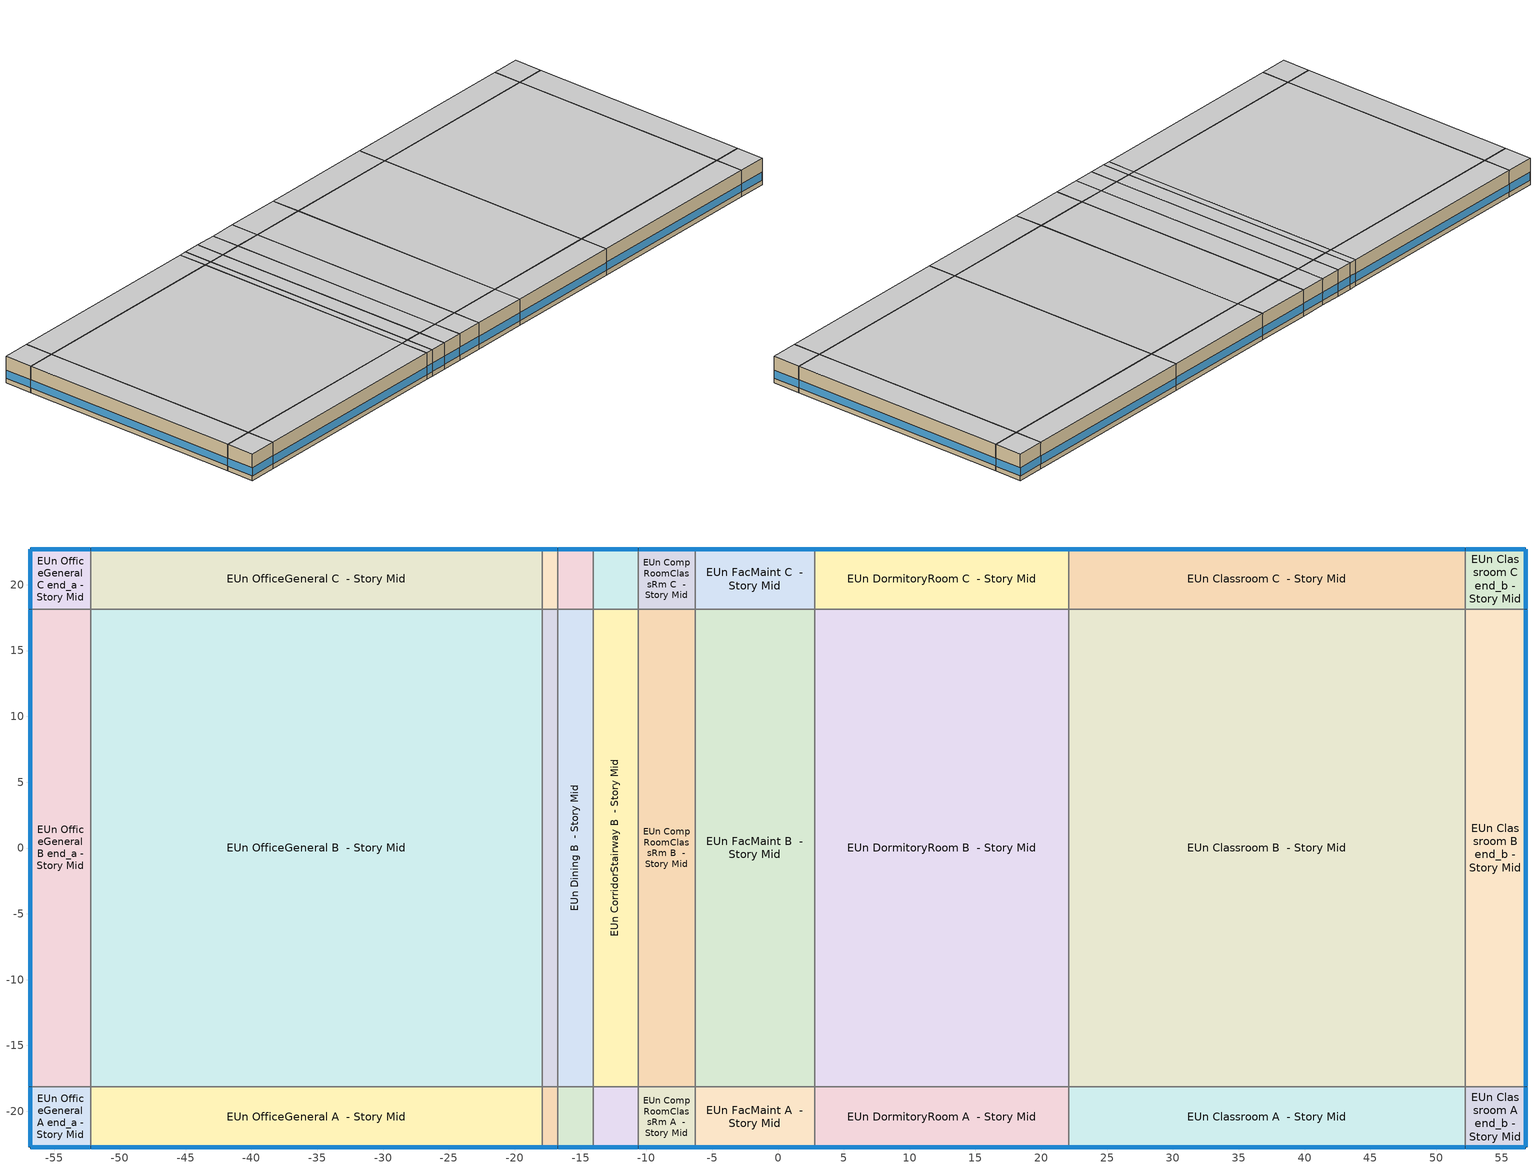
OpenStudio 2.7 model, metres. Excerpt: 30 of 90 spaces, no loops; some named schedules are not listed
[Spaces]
EUn OfficeGeneral A end_a - Story Mid
 floor adiabatic (DEER Carpeted 6in Slab Floor): -56.79,-22.72 -56.79,-18.14 -52.22,-18.14 -52.22,-22.72 z17.07
 wall outside: -56.79,-18.14 -56.79,-22.72 -52.22,-22.72 z17.07:21.34
 wall to EUn OfficeGeneral B end_a - Story Mid: -52.22,-18.14 -56.79,-18.14 z17.07:21.34
 wall to EUn OfficeGeneral A  - Story Mid: -52.22,-22.72 -52.22,-18.14 z17.07:21.34
 window: -56.79,-18.17 -56.79,-22.69 / -56.76,-22.72 -52.24,-22.72 z17.83:19.13
 ceiling adiabatic (DEER Carpeted 6in Slab Floor): -52.22,-22.72 -52.22,-18.14 -56.79,-18.14 -56.79,-22.72 z21.34
EUn OfficeGeneral B end_a - Story Mid
 floor adiabatic (DEER Carpeted 6in Slab Floor): -56.79,-18.14 -56.79,18.14 -52.22,18.14 -52.22,-18.14 z17.07
 wall outside: -56.79,18.14 -56.79,-18.14 z17.07:21.34
 wall to EUn OfficeGeneral C end_a - Story Mid: -52.22,18.14 -56.79,18.14 z17.07:21.34
 wall to EUn OfficeGeneral B  - Story Mid: -52.22,-18.14 -52.22,18.14 z17.07:21.34
 window: -56.79,18.12 -56.79,-18.12 z17.83:19.11
 ceiling adiabatic (DEER Carpeted 6in Slab Floor): -52.22,-18.14 -52.22,18.14 -56.79,18.14 -56.79,-18.14 z21.34
EUn OfficeGeneral C end_a - Story Mid
 floor adiabatic (DEER Carpeted 6in Slab Floor): -56.79,18.14 -56.79,22.72 -52.22,22.72 -52.22,18.14 z17.07
 wall outside: -52.22,22.72 -56.79,22.72 -56.79,18.14 z17.07:21.34
 wall to EUn OfficeGeneral C  - Story Mid: -52.22,18.14 -52.22,22.72 z17.07:21.34
 window: -52.24,22.72 -56.76,22.72 / -56.79,22.69 -56.79,18.17 z17.83:19.13
 ceiling adiabatic (DEER Carpeted 6in Slab Floor): -52.22,18.14 -52.22,22.72 -56.79,22.72 -56.79,18.14 z21.34
EUn OfficeGeneral A  - Story Mid
 floor adiabatic (DEER Carpeted 6in Slab Floor): -52.22,-22.72 -52.22,-18.14 -17.92,-18.14 -17.92,-22.72 z17.07
 wall outside: -52.22,-22.72 -17.92,-22.72 z17.07:21.34
 wall to EUn OfficeGeneral B  - Story Mid: -17.92,-18.14 -52.22,-18.14 z17.07:21.34
 wall to EUn Kitchen A  - Story Mid: -17.92,-22.72 -17.92,-18.14 z17.07:21.34
 window: -52.19,-22.72 -17.95,-22.72 z17.83:19.11
 ceiling adiabatic (DEER Carpeted 6in Slab Floor): -17.92,-22.72 -17.92,-18.14 -52.22,-18.14 -52.22,-22.72 z21.34
EUn OfficeGeneral B  - Story Mid
 floor adiabatic (DEER Carpeted 6in Slab Floor): -52.22,-18.14 -52.22,18.14 -17.92,18.14 -17.92,-18.14 z17.07
 wall to EUn OfficeGeneral C  - Story Mid: -17.92,18.14 -52.22,18.14 z17.07:21.34
 wall to EUn Kitchen B  - Story Mid: -17.92,-18.14 -17.92,18.14 z17.07:21.34
 ceiling adiabatic (DEER Carpeted 6in Slab Floor): -17.92,-18.14 -17.92,18.14 -52.22,18.14 -52.22,-18.14 z21.34
EUn OfficeGeneral C  - Story Mid
 floor adiabatic (DEER Carpeted 6in Slab Floor): -52.22,18.14 -52.22,22.72 -17.92,22.72 -17.92,18.14 z17.07
 wall outside: -17.92,22.72 -52.22,22.72 z17.07:21.34
 wall to EUn Kitchen C  - Story Mid: -17.92,18.14 -17.92,22.72 z17.07:21.34
 window: -17.95,22.72 -52.19,22.72 z17.83:19.11
 ceiling adiabatic (DEER Carpeted 6in Slab Floor): -17.92,18.14 -17.92,22.72 -52.22,22.72 -52.22,18.14 z21.34
EUn Kitchen A  - Story Mid
 floor adiabatic (DEER Carpeted 6in Slab Floor): -17.92,-22.72 -17.92,-18.14 -16.73,-18.14 -16.73,-22.72 z17.07
 wall outside: -17.92,-22.72 -16.73,-22.72 z17.07:21.34
 wall to EUn Kitchen B  - Story Mid: -16.73,-18.14 -17.92,-18.14 z17.07:21.34
 wall to EUn Dining A  - Story Mid: -16.73,-22.72 -16.73,-18.14 z17.07:21.34
 window: -17.9,-22.72 -16.76,-22.72 z17.83:19.17
 ceiling adiabatic (DEER Carpeted 6in Slab Floor): -16.73,-22.72 -16.73,-18.14 -17.92,-18.14 -17.92,-22.72 z21.34
EUn Kitchen B  - Story Mid
 floor adiabatic (DEER Carpeted 6in Slab Floor): -17.92,-18.14 -17.92,18.14 -16.73,18.14 -16.73,-18.14 z17.07
 wall to EUn Kitchen C  - Story Mid: -16.73,18.14 -17.92,18.14 z17.07:21.34
 wall to EUn Dining B  - Story Mid: -16.73,-18.14 -16.73,18.14 z17.07:21.34
 ceiling adiabatic (DEER Carpeted 6in Slab Floor): -16.73,-18.14 -16.73,18.14 -17.92,18.14 -17.92,-18.14 z21.34
EUn Kitchen C  - Story Mid
 floor adiabatic (DEER Carpeted 6in Slab Floor): -17.92,18.14 -17.92,22.72 -16.73,22.72 -16.73,18.14 z17.07
 wall outside: -16.73,22.72 -17.92,22.72 z17.07:21.34
 wall to EUn Dining C  - Story Mid: -16.73,18.14 -16.73,22.72 z17.07:21.34
 window: -16.76,22.72 -17.9,22.72 z17.83:19.17
 ceiling adiabatic (DEER Carpeted 6in Slab Floor): -16.73,18.14 -16.73,22.72 -17.92,22.72 -17.92,18.14 z21.34
EUn Dining A  - Story Mid
 floor adiabatic (DEER Carpeted 6in Slab Floor): -16.73,-22.72 -16.73,-18.14 -14.03,-18.14 -14.03,-22.72 z17.07
 wall outside: -16.73,-22.72 -14.03,-22.72 z17.07:21.34
 wall to EUn Dining B  - Story Mid: -14.03,-18.14 -16.73,-18.14 z17.07:21.34
 wall to EUn CorridorStairway A  - Story Mid: -14.03,-22.72 -14.03,-18.14 z17.07:21.34
 window: -16.7,-22.72 -14.05,-22.72 z17.83:19.14
 ceiling adiabatic (DEER Carpeted 6in Slab Floor): -14.03,-22.72 -14.03,-18.14 -16.73,-18.14 -16.73,-22.72 z21.34
EUn Dining B  - Story Mid
 floor adiabatic (DEER Carpeted 6in Slab Floor): -16.73,-18.14 -16.73,18.14 -14.03,18.14 -14.03,-18.14 z17.07
 wall to EUn Dining C  - Story Mid: -14.03,18.14 -16.73,18.14 z17.07:21.34
 wall to EUn CorridorStairway B  - Story Mid: -14.03,-18.14 -14.03,18.14 z17.07:21.34
 ceiling adiabatic (DEER Carpeted 6in Slab Floor): -14.03,-18.14 -14.03,18.14 -16.73,18.14 -16.73,-18.14 z21.34
EUn Dining C  - Story Mid
 floor adiabatic (DEER Carpeted 6in Slab Floor): -16.73,18.14 -16.73,22.72 -14.03,22.72 -14.03,18.14 z17.07
 wall outside: -14.03,22.72 -16.73,22.72 z17.07:21.34
 wall to EUn CorridorStairway C  - Story Mid: -14.03,18.14 -14.03,22.72 z17.07:21.34
 window: -14.05,22.72 -16.7,22.72 z17.83:19.14
 ceiling adiabatic (DEER Carpeted 6in Slab Floor): -14.03,18.14 -14.03,22.72 -16.73,22.72 -16.73,18.14 z21.34
EUn CorridorStairway A  - Story Mid
 floor adiabatic (DEER Carpeted 6in Slab Floor): -14.03,-22.72 -14.03,-18.14 -10.62,-18.14 -10.62,-22.72 z17.07
 wall outside: -14.03,-22.72 -10.62,-22.72 z17.07:21.34
 wall to EUn CorridorStairway B  - Story Mid: -10.62,-18.14 -14.03,-18.14 z17.07:21.34
 wall to EUn CompRoomClassRm A  - Story Mid: -10.62,-22.72 -10.62,-18.14 z17.07:21.34
 window: -14,-22.72 -10.64,-22.72 z17.83:19.13
 ceiling adiabatic (DEER Carpeted 6in Slab Floor): -10.62,-22.72 -10.62,-18.14 -14.03,-18.14 -14.03,-22.72 z21.34
EUn CorridorStairway B  - Story Mid
 floor adiabatic (DEER Carpeted 6in Slab Floor): -14.03,-18.14 -14.03,18.14 -10.62,18.14 -10.62,-18.14 z17.07
 wall to EUn CorridorStairway C  - Story Mid: -10.62,18.14 -14.03,18.14 z17.07:21.34
 wall to EUn CompRoomClassRm B  - Story Mid: -10.62,-18.14 -10.62,18.14 z17.07:21.34
 ceiling adiabatic (DEER Carpeted 6in Slab Floor): -10.62,-18.14 -10.62,18.14 -14.03,18.14 -14.03,-18.14 z21.34
EUn CorridorStairway C  - Story Mid
 floor adiabatic (DEER Carpeted 6in Slab Floor): -14.03,18.14 -14.03,22.72 -10.62,22.72 -10.62,18.14 z17.07
 wall outside: -10.62,22.72 -14.03,22.72 z17.07:21.34
 wall to EUn CompRoomClassRm C  - Story Mid: -10.62,18.14 -10.62,22.72 z17.07:21.34
 window: -10.64,22.72 -14,22.72 z17.83:19.13
 ceiling adiabatic (DEER Carpeted 6in Slab Floor): -10.62,18.14 -10.62,22.72 -14.03,22.72 -14.03,18.14 z21.34
EUn CompRoomClassRm A  - Story Mid
 floor adiabatic (DEER Carpeted 6in Slab Floor): -10.62,-22.72 -10.62,-18.14 -6.3,-18.14 -6.3,-22.72 z17.07
 wall outside: -10.62,-22.72 -6.3,-22.72 z17.07:21.34
 wall to EUn CompRoomClassRm B  - Story Mid: -6.3,-18.14 -10.62,-18.14 z17.07:21.34
 wall to EUn FacMaint A  - Story Mid: -6.3,-22.72 -6.3,-18.14 z17.07:21.34
 window: -10.59,-22.72 -6.33,-22.72 z17.83:19.13
 ceiling adiabatic (DEER Carpeted 6in Slab Floor): -6.3,-22.72 -6.3,-18.14 -10.62,-18.14 -10.62,-22.72 z21.34
EUn CompRoomClassRm B  - Story Mid
 floor adiabatic (DEER Carpeted 6in Slab Floor): -10.62,-18.14 -10.62,18.14 -6.3,18.14 -6.3,-18.14 z17.07
 wall to EUn CompRoomClassRm C  - Story Mid: -6.3,18.14 -10.62,18.14 z17.07:21.34
 wall to EUn FacMaint B  - Story Mid: -6.3,-18.14 -6.3,18.14 z17.07:21.34
 ceiling adiabatic (DEER Carpeted 6in Slab Floor): -6.3,-18.14 -6.3,18.14 -10.62,18.14 -10.62,-18.14 z21.34
EUn CompRoomClassRm C  - Story Mid
 floor adiabatic (DEER Carpeted 6in Slab Floor): -10.62,18.14 -10.62,22.72 -6.3,22.72 -6.3,18.14 z17.07
 wall outside: -6.3,22.72 -10.62,22.72 z17.07:21.34
 wall to EUn FacMaint C  - Story Mid: -6.3,18.14 -6.3,22.72 z17.07:21.34
 window: -6.33,22.72 -10.59,22.72 z17.83:19.13
 ceiling adiabatic (DEER Carpeted 6in Slab Floor): -6.3,18.14 -6.3,22.72 -10.62,22.72 -10.62,18.14 z21.34
EUn FacMaint A  - Story Mid
 floor adiabatic (DEER Carpeted 6in Slab Floor): -6.3,-22.72 -6.3,-18.14 2.78,-18.14 2.78,-22.72 z17.07
 wall outside: -6.3,-22.72 2.78,-22.72 z17.07:21.34
 wall to EUn FacMaint B  - Story Mid: 2.78,-18.14 -6.3,-18.14 z17.07:21.34
 wall to EUn DormitoryRoom A  - Story Mid: 2.78,-22.72 2.78,-18.14 z17.07:21.34
 window: -6.28,-22.72 2.76,-22.72 z17.83:19.12
 ceiling adiabatic (DEER Carpeted 6in Slab Floor): 2.78,-22.72 2.78,-18.14 -6.3,-18.14 -6.3,-22.72 z21.34
EUn FacMaint B  - Story Mid
 floor adiabatic (DEER Carpeted 6in Slab Floor): -6.3,-18.14 -6.3,18.14 2.78,18.14 2.78,-18.14 z17.07
 wall to EUn FacMaint C  - Story Mid: 2.78,18.14 -6.3,18.14 z17.07:21.34
 wall to EUn DormitoryRoom B  - Story Mid: 2.78,-18.14 2.78,18.14 z17.07:21.34
 ceiling adiabatic (DEER Carpeted 6in Slab Floor): 2.78,-18.14 2.78,18.14 -6.3,18.14 -6.3,-18.14 z21.34
EUn FacMaint C  - Story Mid
 floor adiabatic (DEER Carpeted 6in Slab Floor): -6.3,18.14 -6.3,22.72 2.78,22.72 2.78,18.14 z17.07
 wall outside: 2.78,22.72 -6.3,22.72 z17.07:21.34
 wall to EUn DormitoryRoom C  - Story Mid: 2.78,18.14 2.78,22.72 z17.07:21.34
 window: 2.76,22.72 -6.28,22.72 z17.83:19.12
 ceiling adiabatic (DEER Carpeted 6in Slab Floor): 2.78,18.14 2.78,22.72 -6.3,22.72 -6.3,18.14 z21.34
EUn DormitoryRoom A  - Story Mid
 floor adiabatic (DEER Carpeted 6in Slab Floor): 2.78,-22.72 2.78,-18.14 22.08,-18.14 22.08,-22.72 z17.07
 wall outside: 2.78,-22.72 22.08,-22.72 z17.07:21.34
 wall to EUn DormitoryRoom B  - Story Mid: 22.08,-18.14 2.78,-18.14 z17.07:21.34
 wall to EUn Classroom A  - Story Mid: 22.08,-22.72 22.08,-18.14 z17.07:21.34
 window: 2.81,-22.72 22.05,-22.72 z17.83:19.11
 ceiling adiabatic (DEER Carpeted 6in Slab Floor): 22.08,-22.72 22.08,-18.14 2.78,-18.14 2.78,-22.72 z21.34
EUn DormitoryRoom B  - Story Mid
 floor adiabatic (DEER Carpeted 6in Slab Floor): 2.78,-18.14 2.78,18.14 22.08,18.14 22.08,-18.14 z17.07
 wall to EUn DormitoryRoom C  - Story Mid: 22.08,18.14 2.78,18.14 z17.07:21.34
 wall to EUn Classroom B  - Story Mid: 22.08,-18.14 22.08,18.14 z17.07:21.34
 ceiling adiabatic (DEER Carpeted 6in Slab Floor): 22.08,-18.14 22.08,18.14 2.78,18.14 2.78,-18.14 z21.34
EUn DormitoryRoom C  - Story Mid
 floor adiabatic (DEER Carpeted 6in Slab Floor): 2.78,18.14 2.78,22.72 22.08,22.72 22.08,18.14 z17.07
 wall outside: 22.08,22.72 2.78,22.72 z17.07:21.34
 wall to EUn Classroom C  - Story Mid: 22.08,18.14 22.08,22.72 z17.07:21.34
 window: 22.05,22.72 2.81,22.72 z17.83:19.11
 ceiling adiabatic (DEER Carpeted 6in Slab Floor): 22.08,18.14 22.08,22.72 2.78,22.72 2.78,18.14 z21.34
EUn Classroom A  - Story Mid
 floor adiabatic (DEER Carpeted 6in Slab Floor): 22.08,-22.72 22.08,-18.14 52.22,-18.14 52.22,-22.72 z17.07
 wall outside: 22.08,-22.72 52.22,-22.72 z17.07:21.34
 wall to EUn Classroom B  - Story Mid: 52.22,-18.14 22.08,-18.14 z17.07:21.34
 wall to EUn Classroom A end_b - Story Mid: 52.22,-22.72 52.22,-18.14 z17.07:21.34
 window: 22.1,-22.72 52.19,-22.72 z17.83:19.11
 ceiling adiabatic (DEER Carpeted 6in Slab Floor): 52.22,-22.72 52.22,-18.14 22.08,-18.14 22.08,-22.72 z21.34
EUn Classroom B  - Story Mid
 floor adiabatic (DEER Carpeted 6in Slab Floor): 22.08,-18.14 22.08,18.14 52.22,18.14 52.22,-18.14 z17.07
 wall to EUn Classroom C  - Story Mid: 52.22,18.14 22.08,18.14 z17.07:21.34
 wall to EUn Classroom B end_b - Story Mid: 52.22,-18.14 52.22,18.14 z17.07:21.34
 ceiling adiabatic (DEER Carpeted 6in Slab Floor): 52.22,-18.14 52.22,18.14 22.08,18.14 22.08,-18.14 z21.34
EUn Classroom C  - Story Mid
 floor adiabatic (DEER Carpeted 6in Slab Floor): 22.08,18.14 22.08,22.72 52.22,22.72 52.22,18.14 z17.07
 wall outside: 52.22,22.72 22.08,22.72 z17.07:21.34
 wall to EUn Classroom C end_b - Story Mid: 52.22,18.14 52.22,22.72 z17.07:21.34
 window: 52.19,22.72 22.1,22.72 z17.83:19.11
 ceiling adiabatic (DEER Carpeted 6in Slab Floor): 52.22,18.14 52.22,22.72 22.08,22.72 22.08,18.14 z21.34
EUn Classroom A end_b - Story Mid
 floor adiabatic (DEER Carpeted 6in Slab Floor): 52.22,-22.72 52.22,-18.14 56.79,-18.14 56.79,-22.72 z17.07
 wall outside: 52.22,-22.72 56.79,-22.72 56.79,-18.14 z17.07:21.34
 wall to EUn Classroom B end_b - Story Mid: 56.79,-18.14 52.22,-18.14 z17.07:21.34
 window: 52.24,-22.72 56.76,-22.72 / 56.79,-22.69 56.79,-18.17 z17.83:19.13
 ceiling adiabatic (DEER Carpeted 6in Slab Floor): 56.79,-22.72 56.79,-18.14 52.22,-18.14 52.22,-22.72 z21.34
EUn Classroom B end_b - Story Mid
 floor adiabatic (DEER Carpeted 6in Slab Floor): 52.22,-18.14 52.22,18.14 56.79,18.14 56.79,-18.14 z17.07
 wall outside: 56.79,-18.14 56.79,18.14 z17.07:21.34
 wall to EUn Classroom C end_b - Story Mid: 56.79,18.14 52.22,18.14 z17.07:21.34
 window: 56.79,-18.12 56.79,18.12 z17.83:19.11
 ceiling adiabatic (DEER Carpeted 6in Slab Floor): 56.79,-18.14 56.79,18.14 52.22,18.14 52.22,-18.14 z21.34
EUn Classroom C end_b - Story Mid
 floor adiabatic (DEER Carpeted 6in Slab Floor): 52.22,18.14 52.22,22.72 56.79,22.72 56.79,18.14 z17.07
 wall outside: 56.79,18.14 56.79,22.72 52.22,22.72 z17.07:21.34
 window: 56.76,22.72 52.24,22.72 / 56.79,18.17 56.79,22.69 z17.83:19.13
 ceiling adiabatic (DEER Carpeted 6in Slab Floor): 56.79,18.14 56.79,22.72 52.22,22.72 52.22,18.14 z21.34
[Building]
DEER Pre-1975|EUn: Default Construction Set=Res DEER Pre-1975 - EUn - CEC T24-CEC6; Standards Building Type=EUn
[Site]
Site 1: Terrain=City
[ClimateZones]
Climate Zone Institution Name 1=CEC; Climate Zone Document Name 1=California Climate Zone Descriptions; Climate Zone Document Year 1=1995; Climate Zone Value 1=6; Climate Zone Institution Name 2=ASHRAE; Climate Zone Document Name 2=ANSI/ASHRAE Standard 169; Climate Zone Document Year 2=2006
[SizingPeriod:DesignDay] Barometric Pressure {Pa}=100977; Sky Clearness=0; Rain Indicator=0; Snow Indicator=0; Day of Month=21; Daylight Saving Time Indicator=0; Humidity Indicating Type=Wetbulb; Dry-Bulb Temperature Range Modifier Type=DefaultMultipliers
Name | Maximum Dry-Bulb Temperature {C} | Daily Dry-Bulb Temperature Range {deltaC} | Humidity Indicating Conditions at Maximum Dry-Bulb | Wind Speed {m/s} | Wind Direction {deg} | Month | Day Type | Solar Model Indicator | ASHRAE Taub | ASHRAE Taud
Houston Bush Intercontinental Ann Htg 99.6% Condns DB | -1.6 | 0 | -1.6 | 2.8 | 0 | 1 | WinterDesignDay | ASHRAEClearSky
Houston Bush Intercontinental Ann Clg .4% Condns DB=>MWB | 36 | 10.1 | 24.8 | 3.5 | 170 | 7 | SummerDesignDay | ASHRAETau | 0.499 | 1.97
[Site:GroundTemperature:BuildingSurface]
19.527, 19.502, 19.536, 19.598, 20.002, 21.64, 22.225, 22.375, 21.449, 20.121, 19.802, 19.633
[DefaultConstructionSet]
Res DEER Pre-1975 - EUn - CEC T24-CEC6: Default Exterior Surface Constructions=Default Surface Constructions 1; Default Interior Surface Constructions=Default Surface Constructions 2; Default Ground Contact Surface Constructions=Default Surface Constructions 3; Default Exterior SubSurface Constructions=Default Sub Surface Constructions 1; Default Interior SubSurface Constructions=Default Sub Surface Constructions 2; Interior Partition Construction=Typical Interior Partition
[DefaultSurfaceConstructions]
Name | Floor Construction | Wall Construction | Roof Ceiling Construction
Default Surface Constructions 1 | DEER Uncarpeted 6in Slab Floor | DEER Insulated Exterior Mass Wall R-3.51 | DEER Metal Framed Roof R-15.77
Default Surface Constructions 2 | DEER Carpeted 6in Slab Floor | Typical Interior Wall | DEER Carpeted 6in Slab Floor
Default Surface Constructions 3 | DEER Carpeted 6in Slab Floor | Typical Uninsulated Basement Mass Wall
[Construction]
DEER Uncarpeted 6in Slab Floor: Typical Insulation R-1.73, 6 in. Normalweight Concrete Floor
DEER Insulated Exterior Mass Wall R-3.51: 8 in. Concrete Block Wall, Typical Insulation R-1.73
DEER Metal Framed Roof R-15.77: Roof Membrane, Typical Insulation R-15.27, Metal Roof Surface
DEER Carpeted 6in Slab Floor: Typical Insulation, 6 in. Normalweight Concrete Floor, Typical Carpet Pad
Typical Interior Wall: G01 13mm gypsum board, G01 13mm gypsum board
Typical Uninsulated Basement Mass Wall: 8 in. Concrete Block Basement Wall
DEER Metal Framed Window U-1.23 SHGC 0.82: Simple Glazing U-1.23 SHGC 0.82
DEER Metal Framed Window U-1.23 SHGC 0.82 1: Simple Glazing U-1.23 SHGC 0.82 1
Typical Uninsulated Swinging Door: Typical Insulation
U 0.98 SHGC 0.68 Sgl Ref-B-H Clr 6mm: REF B CLEAR HI 6MM
Typical Insulated Metal Door: F08 Metal surface, Typical Insulation
DEER Skylight U-1.31 SHGC 0.61: Simple Glazing U-1.23 SHGC 0.61
Typical Interior Window: Clear 3mm
Typical Interior Door; Typical Interior Partition: G05 25mm wood
[Material:NoMass] Roughness=Smooth; Thermal Absorptance=0.9; Solar Absorptance=0.7
Name | Thermal Resistance {m2-K/W} | Visible Absorptance
Typical Insulation R-1.73 | 0.305336 | 0.7
Typical Insulation R-15.27 | 2.68843 | 0.7
Typical Insulation | 0.0282222 | 0.7
Typical Carpet Pad | 0.21648 | 0.8
[Material] Thermal Absorptance=0.9
Name | Roughness | Thickness {m} | Conductivity {W/m-K} | Density {kg/m3} | Specific Heat {J/kg-K} | Solar Absorptance | Visible Absorptance
6 in. Normalweight Concrete Floor | MediumRough | 0.1524 | 2.31 | 2322 | 832 | 0.7 | 0.7
8 in. Concrete Block Wall | MediumRough | 0.2032 | 0.72 | 800 | 832 | 0.7 | 0.7
Roof Membrane | VeryRough | 0.0095 | 0.16 | 1121.29 | 1460 | 0.7 | 0.7
Metal Roof Surface; F08 Metal surface | Smooth | 0.0008 | 45.28 | 7824 | 500 | 0.7 | 0.7
G01 13mm gypsum board | Smooth | 0.0127 | 0.160031 | 800.001 | 1090.73 | 0.7 | 0.5
8 in. Concrete Block Basement Wall | MediumRough | 0.2032 | 1.326 | 1842 | 912 | 0.7 | 0.7
G05 25mm wood | MediumSmooth | 0.0254 | 0.15 | 608 | 1630 | 0.5 | 0.5
[DefaultSubSurfaceConstructions]
Name | Fixed Window Construction | Operable Window Construction | Door Construction | Glass Door Construction | Overhead Door Construction | Skylight Construction | Tubular Daylight Dome Construction | Tubular Daylight Diffuser Construction
Default Sub Surface Constructions 1 | DEER Metal Framed Window U-1.23 SHGC 0.82 | DEER Metal Framed Window U-1.23 SHGC 0.82 1 | Typical Uninsulated Swinging Door | U 0.98 SHGC 0.68 Sgl Ref-B-H Clr 6mm | Typical Insulated Metal Door | DEER Skylight U-1.31 SHGC 0.61 | Typical Interior Window | Typical Interior Window
Default Sub Surface Constructions 2 | Typical Interior Window | Typical Interior Window | Typical Interior Door
[WindowMaterial:SimpleGlazingSystem] Visible Transmittance=0.25
Name | U-Factor {W/m2-K} | Solar Heat Gain Coefficient
Simple Glazing U-1.23 SHGC 0.82; Simple Glazing U-1.23 SHGC 0.82 1 | 6.98426 | 0.82
Simple Glazing U-1.23 SHGC 0.61 | 7 | 0.61
[WindowMaterial:Glazing] Optical Data Type=SpectralAverage; Infrared Transmittance at Normal Incidence=0; Front Side Infrared Hemispherical Emissivity=0.84; Conductivity {W/m-K}=0.9; Dirt Correction Factor for Solar and Visible Transmittance=1; Solar Diffusing=No
Name | Thickness {m} | Solar Transmittance at Normal Incidence | Front Side Solar Reflectance at Normal Incidence | Back Side Solar Reflectance at Normal Incidence | Visible Transmittance at Normal Incidence | Front Side Visible Reflectance at Normal Incidence | Back Side Visible Reflectance at Normal Incidence | Back Side Infrared Hemispherical Emissivity
REF B CLEAR HI 6MM | 0.006 | 0.24 | 0.16 | 0.32 | 0.3 | 0.16 | 0.29 | 0.6
Clear 3mm | 0.003 | 0.837 | 0.075 | 0.075 | 0.898 | 0.081 | 0.081 | 0.84
[SpaceType] Standards Building Type=EUn
Name | Default Schedule Set | Design Specification Outdoor Air Object | Standards Space Type
EUn Dining - DEER Pre-1975 | EUn Dining Schedule Set | EUn Dining Ventilation | Dining
EUn Classroom - DEER Pre-1975 | EUn Classroom Schedule Set | EUn Classroom Ventilation | Classroom
EUn OfficeGeneral - DEER Pre-1975 | EUn OfficeGeneral Schedule Set | EUn OfficeGeneral Ventilation | OfficeGeneral
EUn CompRoomClassRm - DEER Pre-1975 | EUn CompRoomClassRm Schedule Set | EUn CompRoomClassRm Ventilation | CompRoomClassRm
EUn Kitchen - DEER Pre-1975 | EUn Kitchen Schedule Set | EUn Kitchen Ventilation | Kitchen
EUn CorridorStairway - DEER Pre-1975 | EUn CorridorStairway Schedule Set | EUn CorridorStairway Ventilation | CorridorStairway
EUn FacMaint - DEER Pre-1975 | EUn FacMaint Schedule Set | EUn FacMaint Ventilation | FacMaint
EUn DormitoryRoom - DEER Pre-1975 | EUn DormitoryRoom Schedule Set | EUn DormitoryRoom Ventilation | DormitoryRoom
[BuildingStory]
Story Mid: Nominal Z Coordinate {m}=17.0688; Nominal Floor to Floor Height {m}=4.2672
[Space] Building Story=Story Mid
Name | Space Type | Thermal Zone
EUn OfficeGeneral A end_a - Story Mid | EUn OfficeGeneral - DEER Pre-1975 | Zone EUn OfficeGeneral A end_a - Story Mid
EUn OfficeGeneral B end_a - Story Mid | EUn OfficeGeneral - DEER Pre-1975 | Zone EUn OfficeGeneral B end_a - Story Mid
EUn OfficeGeneral C end_a - Story Mid | EUn OfficeGeneral - DEER Pre-1975 | Zone EUn OfficeGeneral C end_a - Story Mid
EUn OfficeGeneral A  - Story Mid | EUn OfficeGeneral - DEER Pre-1975 | Zone EUn OfficeGeneral A  - Story Mid
EUn OfficeGeneral B  - Story Mid | EUn OfficeGeneral - DEER Pre-1975 | Zone EUn OfficeGeneral B  - Story Mid
EUn OfficeGeneral C  - Story Mid | EUn OfficeGeneral - DEER Pre-1975 | Zone EUn OfficeGeneral C  - Story Mid
EUn Kitchen A  - Story Mid | EUn Kitchen - DEER Pre-1975 | Zone EUn Kitchen A  - Story Mid
EUn Kitchen B  - Story Mid | EUn Kitchen - DEER Pre-1975 | Zone EUn Kitchen B  - Story Mid
EUn Kitchen C  - Story Mid | EUn Kitchen - DEER Pre-1975 | Zone EUn Kitchen C  - Story Mid
EUn Dining A  - Story Mid | EUn Dining - DEER Pre-1975 | Zone EUn Dining A  - Story Mid
EUn Dining B  - Story Mid | EUn Dining - DEER Pre-1975 | Zone EUn Dining B  - Story Mid
EUn Dining C  - Story Mid | EUn Dining - DEER Pre-1975 | Zone EUn Dining C  - Story Mid
EUn CorridorStairway A  - Story Mid | EUn CorridorStairway - DEER Pre-1975 | Zone EUn CorridorStairway A  - Story Mid
EUn CorridorStairway B  - Story Mid | EUn CorridorStairway - DEER Pre-1975 | Zone EUn CorridorStairway B  - Story Mid
EUn CorridorStairway C  - Story Mid | EUn CorridorStairway - DEER Pre-1975 | Zone EUn CorridorStairway C  - Story Mid
EUn CompRoomClassRm A  - Story Mid | EUn CompRoomClassRm - DEER Pre-1975 | Zone EUn CompRoomClassRm A  - Story Mid
EUn CompRoomClassRm B  - Story Mid | EUn CompRoomClassRm - DEER Pre-1975 | Zone EUn CompRoomClassRm B  - Story Mid
EUn CompRoomClassRm C  - Story Mid | EUn CompRoomClassRm - DEER Pre-1975 | Zone EUn CompRoomClassRm C  - Story Mid
EUn FacMaint A  - Story Mid | EUn FacMaint - DEER Pre-1975 | Zone EUn FacMaint A  - Story Mid
EUn FacMaint B  - Story Mid | EUn FacMaint - DEER Pre-1975 | Zone EUn FacMaint B  - Story Mid
EUn FacMaint C  - Story Mid | EUn FacMaint - DEER Pre-1975 | Zone EUn FacMaint C  - Story Mid
EUn DormitoryRoom A  - Story Mid | EUn DormitoryRoom - DEER Pre-1975 | Zone EUn DormitoryRoom A  - Story Mid
EUn DormitoryRoom B  - Story Mid | EUn DormitoryRoom - DEER Pre-1975 | Zone EUn DormitoryRoom B  - Story Mid
EUn DormitoryRoom C  - Story Mid | EUn DormitoryRoom - DEER Pre-1975 | Zone EUn DormitoryRoom C  - Story Mid
EUn Classroom A  - Story Mid | EUn Classroom - DEER Pre-1975 | Zone EUn Classroom A  - Story Mid
EUn Classroom B  - Story Mid | EUn Classroom - DEER Pre-1975 | Zone EUn Classroom B  - Story Mid
EUn Classroom C  - Story Mid | EUn Classroom - DEER Pre-1975 | Zone EUn Classroom C  - Story Mid
EUn Classroom A end_b - Story Mid | EUn Classroom - DEER Pre-1975 | Zone EUn Classroom A end_b - Story Mid
EUn Classroom B end_b - Story Mid | EUn Classroom - DEER Pre-1975 | Zone EUn Classroom B end_b - Story Mid
EUn Classroom C end_b - Story Mid | EUn Classroom - DEER Pre-1975 | Zone EUn Classroom C end_b - Story Mid
[ThermalZone] Multiplier=7; Use Ideal Air Loads=No
Name | Thermostat
Zone EUn OfficeGeneral A end_a - Story Mid | EUn OfficeGeneral - DEER Pre-1975 Thermostat 9
Zone EUn OfficeGeneral B end_a - Story Mid | EUn OfficeGeneral - DEER Pre-1975 Thermostat 10
Zone EUn OfficeGeneral C end_a - Story Mid | EUn OfficeGeneral - DEER Pre-1975 Thermostat 11
Zone EUn OfficeGeneral A  - Story Mid | EUn OfficeGeneral - DEER Pre-1975 Thermostat 12
Zone EUn OfficeGeneral B  - Story Mid | EUn OfficeGeneral - DEER Pre-1975 Thermostat 13
Zone EUn OfficeGeneral C  - Story Mid | EUn OfficeGeneral - DEER Pre-1975 Thermostat 6
Zone EUn Kitchen A  - Story Mid | EUn Kitchen - DEER Pre-1975 Thermostat 5
Zone EUn Kitchen B  - Story Mid | EUn Kitchen - DEER Pre-1975 Thermostat 3
Zone EUn Kitchen C  - Story Mid | EUn Kitchen - DEER Pre-1975 Thermostat 4
Zone EUn Dining A  - Story Mid | EUn Dining - DEER Pre-1975 Thermostat 4
Zone EUn Dining B  - Story Mid | EUn Dining - DEER Pre-1975 Thermostat 5
Zone EUn Dining C  - Story Mid | EUn Dining - DEER Pre-1975 Thermostat
Zone EUn CorridorStairway A  - Story Mid | EUn CorridorStairway - DEER Pre-1975 Thermostat 5
Zone EUn CorridorStairway B  - Story Mid | EUn CorridorStairway - DEER Pre-1975 Thermostat 4
Zone EUn CorridorStairway C  - Story Mid | EUn CorridorStairway - DEER Pre-1975 Thermostat 3
Zone EUn CompRoomClassRm A  - Story Mid | EUn CompRoomClassRm - DEER Pre-1975 Thermostat
Zone EUn CompRoomClassRm B  - Story Mid | EUn CompRoomClassRm - DEER Pre-1975 Thermostat 4
Zone EUn CompRoomClassRm C  - Story Mid | EUn CompRoomClassRm - DEER Pre-1975 Thermostat 5
Zone EUn FacMaint A  - Story Mid | EUn FacMaint - DEER Pre-1975 Thermostat 2
Zone EUn FacMaint B  - Story Mid | EUn FacMaint - DEER Pre-1975 Thermostat 6
Zone EUn FacMaint C  - Story Mid | EUn FacMaint - DEER Pre-1975 Thermostat
Zone EUn DormitoryRoom A  - Story Mid | EUn DormitoryRoom - DEER Pre-1975 Thermostat 5
Zone EUn DormitoryRoom B  - Story Mid | EUn DormitoryRoom - DEER Pre-1975 Thermostat 4
Zone EUn DormitoryRoom C  - Story Mid | EUn DormitoryRoom - DEER Pre-1975 Thermostat 3
Zone EUn Classroom A  - Story Mid | EUn Classroom - DEER Pre-1975 Thermostat 12
Zone EUn Classroom B  - Story Mid | EUn Classroom - DEER Pre-1975 Thermostat 13
Zone EUn Classroom C  - Story Mid | EUn Classroom - DEER Pre-1975 Thermostat 2
Zone EUn Classroom A end_b - Story Mid | EUn Classroom - DEER Pre-1975 Thermostat 9
Zone EUn Classroom B end_b - Story Mid | EUn Classroom - DEER Pre-1975 Thermostat 11
Zone EUn Classroom C end_b - Story Mid | EUn Classroom - DEER Pre-1975 Thermostat 14
[People:Definition] Number of People Calculation Method=People/Area; Fraction Radiant=0.3
Name | People per Space Floor Area {person/m2}
EUn Dining People Definition | 0.477918
EUn Classroom People Definition | 0.358438
EUn DormitoryRoom People Definition; EUn Kitchen People Definition | 0.0355209
EUn CorridorStairway People Definition | 0.0721182
EUn CompRoomClassRm People Definition | 0.14316
EUn OfficeGeneral People Definition | 0.0473612
EUn FacMaint People Definition | 0.0236806
[People] Work Efficiency Schedule=Work Efficiency Schedule; Clothing Insulation Schedule=Clothing Schedule; Air Velocity Schedule=Air Velocity Schedule; Multiplier=1
Name | People Definition | Space or SpaceType
EUn Dining People | EUn Dining People Definition | EUn Dining - DEER Pre-1975
EUn Classroom People | EUn Classroom People Definition | EUn Classroom - DEER Pre-1975
EUn DormitoryRoom People | EUn DormitoryRoom People Definition | EUn DormitoryRoom - DEER Pre-1975
EUn CorridorStairway People | EUn CorridorStairway People Definition | EUn CorridorStairway - DEER Pre-1975
EUn CompRoomClassRm People | EUn CompRoomClassRm People Definition | EUn CompRoomClassRm - DEER Pre-1975
EUn OfficeGeneral People | EUn OfficeGeneral People Definition | EUn OfficeGeneral - DEER Pre-1975
EUn Kitchen People | EUn Kitchen People Definition | EUn Kitchen - DEER Pre-1975
EUn FacMaint People | EUn FacMaint People Definition | EUn FacMaint - DEER Pre-1975
[Lights:Definition] Design Level Calculation Method=Watts/Area
Name | Watts per Space Floor Area {W/m2}
EUn Dining Lights Definition; EUn FacMaint Lights Definition | 16.1459
EUn Classroom Lights Definition; EUn CompRoomClassRm Lights Definition | 17.2223
EUn DormitoryRoom Lights Definition; EUn CorridorStairway Lights Definition | 8.61113
EUn OfficeGeneral Lights Definition | 13.9931
EUn Kitchen Lights Definition | 18.2986
[Lights] Fraction Replaceable=0
Name | Lights Definition | Space or SpaceType
EUn Dining Lights | EUn Dining Lights Definition | EUn Dining - DEER Pre-1975
EUn Classroom Lights | EUn Classroom Lights Definition | EUn Classroom - DEER Pre-1975
EUn DormitoryRoom Lights | EUn DormitoryRoom Lights Definition | EUn DormitoryRoom - DEER Pre-1975
EUn CorridorStairway Lights | EUn CorridorStairway Lights Definition | EUn CorridorStairway - DEER Pre-1975
EUn CompRoomClassRm Lights | EUn CompRoomClassRm Lights Definition | EUn CompRoomClassRm - DEER Pre-1975
EUn OfficeGeneral Lights | EUn OfficeGeneral Lights Definition | EUn OfficeGeneral - DEER Pre-1975
EUn Kitchen Lights | EUn Kitchen Lights Definition | EUn Kitchen - DEER Pre-1975
EUn FacMaint Lights | EUn FacMaint Lights Definition | EUn FacMaint - DEER Pre-1975
[ElectricEquipment:Definition] Design Level Calculation Method=Watts/Area
Name | Watts per Space Floor Area {W/m2} | Fraction Radiant | Fraction Lost
EUn Dining Elec Equip Definition; EUn DormitoryRoom Elec Equip Definition | 6.18925 | 0.5
EUn Classroom Elec Equip Definition | 12.3785 | 0.5
EUn CorridorStairway Elec Equip Definition; EUn FacMaint Elec Equip Definition | 2.4757 | 0.5
EUn CompRoomClassRm Elec Equip Definition | 61.8925 | 0.5
EUn OfficeGeneral Elec Equip Definition | 18.5677 | 0.5
EUn Kitchen Elec Equip Definition | 43.8091 | 0.53 | 0.47
[ElectricEquipment]
Name | Electric Equipment Definition | Space or SpaceType
EUn Dining Elec Equip | EUn Dining Elec Equip Definition | EUn Dining - DEER Pre-1975
EUn Classroom Elec Equip | EUn Classroom Elec Equip Definition | EUn Classroom - DEER Pre-1975
EUn DormitoryRoom Elec Equip | EUn DormitoryRoom Elec Equip Definition | EUn DormitoryRoom - DEER Pre-1975
EUn CorridorStairway Elec Equip | EUn CorridorStairway Elec Equip Definition | EUn CorridorStairway - DEER Pre-1975
EUn CompRoomClassRm Elec Equip | EUn CompRoomClassRm Elec Equip Definition | EUn CompRoomClassRm - DEER Pre-1975
EUn OfficeGeneral Elec Equip | EUn OfficeGeneral Elec Equip Definition | EUn OfficeGeneral - DEER Pre-1975
EUn Kitchen Elec Equip | EUn Kitchen Elec Equip Definition | EUn Kitchen - DEER Pre-1975
EUn FacMaint Elec Equip | EUn FacMaint Elec Equip Definition | EUn FacMaint - DEER Pre-1975
[DesignSpecification:OutdoorAir] Outdoor Air Method=Sum
Name | Outdoor Air Flow per Floor Area {m3/s-m2}
EUn Dining Ventilation | 0.0045212
EUn Classroom Ventilation | 0.00254
EUn DormitoryRoom Ventilation | 0.000508
EUn CorridorStairway Ventilation; EUn Kitchen Ventilation; EUn FacMaint Ventilation | 0.000254
EUn CompRoomClassRm Ventilation | 0.001016
EUn OfficeGeneral Ventilation | 0.0004572
[DefaultScheduleSet] Infiltration Schedule=D_EUn_All_C_Inf_Yr
Name | Number of People Schedule | People Activity Level Schedule | Lighting Schedule | Electric Equipment Schedule | Gas Equipment Schedule
EUn Dining Schedule Set | D_EUn_Caf_Occup_Yr | DEER Activity 161W/person | D17_EUn_Din_LF_Yr | D_EUn_Caf_Misc_Yr
EUn Classroom Schedule Set | D_EUn_Clrm_Occup_Yr | DEER Activity 117W/person | D17_EUn_Clrm_LF_Yr | D_EUn_Clrm_Misc_Yr
EUn DormitoryRoom Schedule Set | D_EUn_Dorm_Occup_Yr | DEER Activity 117W/person | D17_EUn_Dorm_LF_Yr | D_EUn_Dorm_Misc_Yr
EUn CorridorStairway Schedule Set | D_EUn_Clrm_Occup_Yr | DEER Activity 147W/person | D17_EUn_Cordr_LF_Yr | D_EUn_Clrm_Misc_Yr
EUn CompRoomClassRm Schedule Set | D_EUn_CompCL_Occup_Yr | DEER Activity 117W/person | D17_EUn_CompCL_LF_Yr | D_EUn_CompCL_Misc_Yr
EUn OfficeGeneral Schedule Set | D_EUn_OffGen_Occup_Yr | DEER Activity 132W/person | D17_EUn_OffGen_LF_Yr | D_EUn_OffGen_Misc_Yr
EUn Kitchen Schedule Set | D_EUn_Ktchn_Occup_Yr | DEER Activity 220W/person | D17_EUn_Ktchn_LF_Yr | D_EUn_Ktchn_Misc_Yr | D_EUn_Ktchn_Cook_Yr
EUn FacMaint Schedule Set | D_EUn_OffGen_Occup_Yr | DEER Activity 147W/person | D17_EUn_OffGen_LF_Yr | D_EUn_OffGen_Misc_Yr
[GasEquipment:Definition]
EUn Kitchen Gas Equip Definition: Design Level Calculation Method=Watts/Area; Watts per Space Floor Area {W/m2}=1558.37; Fraction Latent=0.3; Fraction Radiant=0.05; Fraction Lost=0.65
[GasEquipment]
EUn Kitchen Gas Equip: Gas Equipment Definition=EUn Kitchen Gas Equip Definition; Space or SpaceType=EUn Kitchen - DEER Pre-1975
[SpaceInfiltration:DesignFlowRate] Schedule=Always On Discrete; Design Flow Rate Calculation Method=Flow/ExteriorArea; Flow per Exterior Surface Area {m3/s-m2}=0.00019304; Constant Term Coefficient=0; Temperature Term Coefficient=0; Velocity Term Coefficient=0.224; Velocity Squared Term Coefficient=0
Name | Space or SpaceType
EUn Classroom A  - Story Mid Infiltration | EUn Classroom A  - Story Mid
EUn Classroom A end_b - Story Mid Infiltration | EUn Classroom A end_b - Story Mid
EUn Classroom B end_b - Story Mid Infiltration | EUn Classroom B end_b - Story Mid
EUn Classroom C  - Story Mid Infiltration | EUn Classroom C  - Story Mid
EUn Classroom C end_b - Story Mid Infiltration | EUn Classroom C end_b - Story Mid
EUn CompRoomClassRm A  - Story Mid Infiltration | EUn CompRoomClassRm A  - Story Mid
EUn CompRoomClassRm C  - Story Mid Infiltration | EUn CompRoomClassRm C  - Story Mid
EUn CorridorStairway A  - Story Mid Infiltration | EUn CorridorStairway A  - Story Mid
EUn CorridorStairway C  - Story Mid Infiltration | EUn CorridorStairway C  - Story Mid
EUn Dining A  - Story Mid Infiltration | EUn Dining A  - Story Mid
EUn Dining C  - Story Mid Infiltration | EUn Dining C  - Story Mid
EUn DormitoryRoom A  - Story Mid Infiltration | EUn DormitoryRoom A  - Story Mid
EUn DormitoryRoom C  - Story Mid Infiltration | EUn DormitoryRoom C  - Story Mid
EUn FacMaint A  - Story Mid Infiltration | EUn FacMaint A  - Story Mid
EUn FacMaint C  - Story Mid Infiltration | EUn FacMaint C  - Story Mid
EUn Kitchen A  - Story Mid Infiltration | EUn Kitchen A  - Story Mid
EUn Kitchen C  - Story Mid Infiltration | EUn Kitchen C  - Story Mid
EUn OfficeGeneral A  - Story Mid Infiltration | EUn OfficeGeneral A  - Story Mid
EUn OfficeGeneral A end_a - Story Mid Infiltration | EUn OfficeGeneral A end_a - Story Mid
EUn OfficeGeneral B end_a - Story Mid Infiltration | EUn OfficeGeneral B end_a - Story Mid
EUn OfficeGeneral C  - Story Mid Infiltration | EUn OfficeGeneral C  - Story Mid
EUn OfficeGeneral C end_a - Story Mid Infiltration | EUn OfficeGeneral C end_a - Story Mid
[Exterior:Lights:Definition]
Name | Design Level {W}
Parking Areas and Drives Def (W/ft^2) | 0.04
Building Facades Def (W/ft^2) | 0.25
Main Entries Def (W/ft) | 30
Other Doors Def (W/ft) | 25
[Exterior:Lights] Schedule=Always On Discrete; Control Option=AstronomicalClock
Name | Exterior Lights Definition | Multiplier
Parking Areas and Drives | Parking Areas and Drives Def (W/ft^2) | 65240
Building Facades | Building Facades Def (W/ft^2) | 14607.1
Main Entries | Main Entries Def (W/ft) | 112.666
Other Doors | Other Doors Def (W/ft) | 54.4305
[ThermostatSetpoint:DualSetpoint] Heating Setpoint Temperature Schedule=D_EUn_All_HTemp_Yr; Cooling Setpoint Temperature Schedule=D_EUn_All_CTemp_Yr
EUn Dining - DEER Pre-1975 Thermostat; EUn Dining - DEER Pre-1975 Thermostat 4; EUn Dining - DEER Pre-1975 Thermostat 5; EUn Classroom - DEER Pre-1975 Thermostat 2; EUn Classroom - DEER Pre-1975 Thermostat 9; EUn Classroom - DEER Pre-1975 Thermostat 11; EUn Classroom - DEER Pre-1975 Thermostat 12; EUn Classroom - DEER Pre-1975 Thermostat 13; EUn Classroom - DEER Pre-1975 Thermostat 14; EUn DormitoryRoom - DEER Pre-1975 Thermostat 3; EUn DormitoryRoom - DEER Pre-1975 Thermostat 4; EUn DormitoryRoom - DEER Pre-1975 Thermostat 5; EUn CorridorStairway - DEER Pre-1975 Thermostat 3; EUn CorridorStairway - DEER Pre-1975 Thermostat 4; EUn CorridorStairway - DEER Pre-1975 Thermostat 5; EUn CompRoomClassRm - DEER Pre-1975 Thermostat; EUn CompRoomClassRm - DEER Pre-1975 Thermostat 4; EUn CompRoomClassRm - DEER Pre-1975 Thermostat 5; EUn OfficeGeneral - DEER Pre-1975 Thermostat 6; EUn OfficeGeneral - DEER Pre-1975 Thermostat 9; EUn OfficeGeneral - DEER Pre-1975 Thermostat 10; EUn OfficeGeneral - DEER Pre-1975 Thermostat 11; EUn OfficeGeneral - DEER Pre-1975 Thermostat 12; EUn OfficeGeneral - DEER Pre-1975 Thermostat 13; EUn Kitchen - DEER Pre-1975 Thermostat 3; EUn Kitchen - DEER Pre-1975 Thermostat 4; EUn Kitchen - DEER Pre-1975 Thermostat 5; EUn FacMaint - DEER Pre-1975 Thermostat; EUn FacMaint - DEER Pre-1975 Thermostat 2; EUn FacMaint - DEER Pre-1975 Thermostat 6
[Schedule:Day]
Clothing Schedule Default Winter Clothes; D_EUn_All_C_Inf_Yr Winter Design Day 5; D_EUn_All_C_Inf_Yr Summer Design Day 5: 24, 0, 1
Air Velocity Schedule Default: 24, 0, 0.2
Work Efficiency Schedule Default; D_EUn_Ktchn_Occup_Yr Winter Design Day 5; D_EUn_Ktchn_Occup_Yr Summer Design Day 5: 24, 0, 0
D_EUn_All_C_Inf_Yr Default: 6, 0, 1, 21, 0, 0.5, 22, 0, 0.5, 24, 0, 1
D_EUn_OffGen_Misc_Yr Default: 7, 0, 0.05, 8, 0, 0.8, 10, 0, 0.9, 12, 0, 0.95, 14, 0, 0.8, 16, 0, 0.9, 17, 0, 0.95, 18, 0, 0.8, 19, 0, 0.7, 20, 0, 0.6, 21, 0, 0.4, 22, 0, 0.1, 24, 0, 0.05
D_EUn_OffGen_Misc_Yr Winter Design Day 5; D_EUn_OffGen_Misc_Yr Summer Design Day 5: 24, 0, 0.05
D_EUn_Ktchn_Occup_Yr Default: 6, 0, 0, 7, 0, 0.3, 9, 0, 0.4, 11, 0, 0.3, 12, 0, 0.9, 13, 0, 0.8, 15, 0, 0.4, 16, 0, 0.6, 17, 0, 0.9, 18, 0, 0.8, 19, 0, 0.2, 24, 0, 0
DEER Activity 220W/person Default; DEER Activity 220W/person Winter Design Day; DEER Activity 220W/person Summer Design Day: 24, 0, 220
D17_EUn_Ktchn_LF_Yr Default: 6, 0, 0.1, 7, 0, 0.2667, 8, 0, 0.4333, 19, 0, 0.85, 20, 0, 0.225, 24, 0, 0.035
D17_EUn_Ktchn_LF_Yr Winter Design Day 5; D17_EUn_Ktchn_LF_Yr Summer Design Day 5: 24, 0, 0.035
D_EUn_Ktchn_Misc_Yr Default: 6, 0, 0.3, 18, 0, 0.6, 19, 0, 0.4, 24, 0, 0.02
D_EUn_Ktchn_Misc_Yr Winter Design Day 5; D_EUn_Ktchn_Misc_Yr Summer Design Day 5; D_EUn_Ktchn_Cook_Yr Winter Design Day 5; D_EUn_Ktchn_Cook_Yr Summer Design Day 5: 24, 0, 0.02
D_EUn_Ktchn_Cook_Yr Default: 6, 0, 0.2, 8, 0, 0.6, 10, 0, 0.5, 11, 0, 0.6, 12, 0, 0.8, 13, 0, 0.7, 14, 0, 0.5, 15, 0, 0.4, 16, 0, 0.8, 18, 0, 1, 19, 0, 0.3, 24, 0, 0.02
[Schedule:Rule] Date Specification Type=DateRange
Name | Schedule Ruleset | Rule Order | Day Schedule | Start Month | Start Day | End Month | End Day | Apply Monday | Apply Tuesday | Apply Wednesday | Apply Thursday | Apply Friday | Apply Sunday | Apply Saturday
Schedule Rule 1 | Clothing Schedule | 0 | Clothing Schedule Summer Clothes | 5 | 1 | 9 | 30
Schedule Rule 26 | D_EUn_All_C_Inf_Yr | 7 | D_EUn_All_C_Inf_Yr Default|Wkdy Day | 1 | 12 | 4 | 3 | Yes | Yes | Yes | Yes | Yes
Schedule Rule 27 | D_EUn_All_C_Inf_Yr | 6 | D_EUn_All_C_Inf_Yr Wknd Day | 1 | 12 | 4 | 3 |  |  |  |  |  | Yes | Yes
Schedule Rule 28 | D_EUn_All_C_Inf_Yr | 5 | D_EUn_All_C_Inf_Yr Default|Wkdy Day 1 | 4 | 13 | 5 | 22 | Yes | Yes | Yes | Yes | Yes
Schedule Rule 29 | D_EUn_All_C_Inf_Yr | 4 | D_EUn_All_C_Inf_Yr Wknd Day 1 | 4 | 13 | 5 | 22 |  |  |  |  |  | Yes | Yes
Schedule Rule 30 | D_EUn_All_C_Inf_Yr | 3 | D_EUn_All_C_Inf_Yr Default|Wkdy Day 2 | 6 | 1 | 8 | 7 | Yes | Yes | Yes | Yes | Yes
Schedule Rule 31 | D_EUn_All_C_Inf_Yr | 2 | D_EUn_All_C_Inf_Yr Wknd Day 2 | 6 | 1 | 8 | 7 |  |  |  |  |  | Yes | Yes
Schedule Rule 32 | D_EUn_All_C_Inf_Yr | 1 | D_EUn_All_C_Inf_Yr Default|Wkdy Day 3 | 8 | 17 | 12 | 11 | Yes | Yes | Yes | Yes | Yes
Schedule Rule 33 | D_EUn_All_C_Inf_Yr | 0 | D_EUn_All_C_Inf_Yr Wknd Day 3 | 8 | 17 | 12 | 11 |  |  |  |  |  | Yes | Yes
Schedule Rule 145 | D17_EUn_OffGen_LF_Yr | 2 | D17_EUn_OffGen_LF_Yr Wknd Day 2 | 6 | 1 | 8 | 7 |  |  |  |  |  | Yes | Yes
Schedule Rule 146 | D17_EUn_OffGen_LF_Yr | 1 | D17_EUn_OffGen_LF_Yr Default|Wkdy Day 3 | 8 | 17 | 12 | 11 | Yes | Yes | Yes | Yes | Yes
Schedule Rule 147 | D17_EUn_OffGen_LF_Yr | 0 | D17_EUn_OffGen_LF_Yr Wknd Day 3 | 8 | 17 | 12 | 11 |  |  |  |  |  | Yes | Yes
Schedule Rule 148 | D_EUn_OffGen_Misc_Yr | 11 | D_EUn_OffGen_Misc_Yr Default|Wkdy Day | 1 | 12 | 4 | 3 | Yes | Yes | Yes | Yes | Yes
Schedule Rule 149 | D_EUn_OffGen_Misc_Yr | 10 | D_EUn_OffGen_Misc_Yr Sat Day | 1 | 12 | 4 | 3 |  |  |  |  |  |  | Yes
Schedule Rule 150 | D_EUn_OffGen_Misc_Yr | 9 | D_EUn_OffGen_Misc_Yr Sun Day | 1 | 12 | 4 | 3 |  |  |  |  |  | Yes
Schedule Rule 151 | D_EUn_OffGen_Misc_Yr | 8 | D_EUn_OffGen_Misc_Yr Default|Wkdy Day 1 | 4 | 13 | 5 | 22 | Yes | Yes | Yes | Yes | Yes
Schedule Rule 152 | D_EUn_OffGen_Misc_Yr | 7 | D_EUn_OffGen_Misc_Yr Sat Day 1 | 4 | 13 | 5 | 22 |  |  |  |  |  |  | Yes
Schedule Rule 153 | D_EUn_OffGen_Misc_Yr | 6 | D_EUn_OffGen_Misc_Yr Sun Day 1 | 4 | 13 | 5 | 22 |  |  |  |  |  | Yes
Schedule Rule 154 | D_EUn_OffGen_Misc_Yr | 5 | D_EUn_OffGen_Misc_Yr Default|Wkdy Day 2 | 6 | 1 | 8 | 7 | Yes | Yes | Yes | Yes | Yes
Schedule Rule 155 | D_EUn_OffGen_Misc_Yr | 4 | D_EUn_OffGen_Misc_Yr Sat Day 2 | 6 | 1 | 8 | 7 |  |  |  |  |  |  | Yes
Schedule Rule 156 | D_EUn_OffGen_Misc_Yr | 3 | D_EUn_OffGen_Misc_Yr Sun Day 2 | 6 | 1 | 8 | 7 |  |  |  |  |  | Yes
Schedule Rule 157 | D_EUn_OffGen_Misc_Yr | 2 | D_EUn_OffGen_Misc_Yr Default|Wkdy Day 3 | 8 | 17 | 12 | 11 | Yes | Yes | Yes | Yes | Yes
Schedule Rule 158 | D_EUn_OffGen_Misc_Yr | 1 | D_EUn_OffGen_Misc_Yr Sat Day 3 | 8 | 17 | 12 | 11 |  |  |  |  |  |  | Yes
Schedule Rule 159 | D_EUn_OffGen_Misc_Yr | 0 | D_EUn_OffGen_Misc_Yr Sun Day 3 | 8 | 17 | 12 | 11 |  |  |  |  |  | Yes
Schedule Rule 160 | D_EUn_Ktchn_Occup_Yr | 7 | D_EUn_Ktchn_Occup_Yr Default|Wkdy Day | 1 | 12 | 4 | 3 | Yes | Yes | Yes | Yes | Yes
Schedule Rule 161 | D_EUn_Ktchn_Occup_Yr | 6 | D_EUn_Ktchn_Occup_Yr Wknd Day | 1 | 12 | 4 | 3 |  |  |  |  |  | Yes | Yes
Schedule Rule 162 | D_EUn_Ktchn_Occup_Yr | 5 | D_EUn_Ktchn_Occup_Yr Default|Wkdy Day 1 | 4 | 13 | 5 | 22 | Yes | Yes | Yes | Yes | Yes
Schedule Rule 163 | D_EUn_Ktchn_Occup_Yr | 4 | D_EUn_Ktchn_Occup_Yr Wknd Day 1 | 4 | 13 | 5 | 22 |  |  |  |  |  | Yes | Yes
Schedule Rule 164 | D_EUn_Ktchn_Occup_Yr | 3 | D_EUn_Ktchn_Occup_Yr Default|Wkdy Day 2 | 6 | 1 | 8 | 7 | Yes | Yes | Yes | Yes | Yes
Schedule Rule 165 | D_EUn_Ktchn_Occup_Yr | 2 | D_EUn_Ktchn_Occup_Yr Wknd Day 2 | 6 | 1 | 8 | 7 |  |  |  |  |  | Yes | Yes
Schedule Rule 166 | D_EUn_Ktchn_Occup_Yr | 1 | D_EUn_Ktchn_Occup_Yr Default|Wkdy Day 3 | 8 | 17 | 12 | 11 | Yes | Yes | Yes | Yes | Yes
Schedule Rule 167 | D_EUn_Ktchn_Occup_Yr | 0 | D_EUn_Ktchn_Occup_Yr Wknd Day 3 | 8 | 17 | 12 | 11 |  |  |  |  |  | Yes | Yes
Schedule Rule 168 | D17_EUn_Ktchn_LF_Yr | 7 | D17_EUn_Ktchn_LF_Yr Default|Wkdy Day | 1 | 12 | 4 | 3 | Yes | Yes | Yes | Yes | Yes
Schedule Rule 169 | D17_EUn_Ktchn_LF_Yr | 6 | D17_EUn_Ktchn_LF_Yr Wknd Day | 1 | 12 | 4 | 3 |  |  |  |  |  | Yes | Yes
Schedule Rule 170 | D17_EUn_Ktchn_LF_Yr | 5 | D17_EUn_Ktchn_LF_Yr Default|Wkdy Day 1 | 4 | 13 | 5 | 22 | Yes | Yes | Yes | Yes | Yes
Schedule Rule 171 | D17_EUn_Ktchn_LF_Yr | 4 | D17_EUn_Ktchn_LF_Yr Wknd Day 1 | 4 | 13 | 5 | 22 |  |  |  |  |  | Yes | Yes
Schedule Rule 172 | D17_EUn_Ktchn_LF_Yr | 3 | D17_EUn_Ktchn_LF_Yr Default|Wkdy Day 2 | 6 | 1 | 8 | 7 | Yes | Yes | Yes | Yes | Yes
Schedule Rule 173 | D17_EUn_Ktchn_LF_Yr | 2 | D17_EUn_Ktchn_LF_Yr Wknd Day 2 | 6 | 1 | 8 | 7 |  |  |  |  |  | Yes | Yes
Schedule Rule 174 | D17_EUn_Ktchn_LF_Yr | 1 | D17_EUn_Ktchn_LF_Yr Default|Wkdy Day 3 | 8 | 17 | 12 | 11 | Yes | Yes | Yes | Yes | Yes
Schedule Rule 175 | D17_EUn_Ktchn_LF_Yr | 0 | D17_EUn_Ktchn_LF_Yr Wknd Day 3 | 8 | 17 | 12 | 11 |  |  |  |  |  | Yes | Yes
Schedule Rule 176 | D_EUn_Ktchn_Misc_Yr | 7 | D_EUn_Ktchn_Misc_Yr Default|Wkdy Day | 1 | 12 | 4 | 3 | Yes | Yes | Yes | Yes | Yes
Schedule Rule 177 | D_EUn_Ktchn_Misc_Yr | 6 | D_EUn_Ktchn_Misc_Yr Wknd Day | 1 | 12 | 4 | 3 |  |  |  |  |  | Yes | Yes
Schedule Rule 178 | D_EUn_Ktchn_Misc_Yr | 5 | D_EUn_Ktchn_Misc_Yr Default|Wkdy Day 1 | 4 | 13 | 5 | 22 | Yes | Yes | Yes | Yes | Yes
Schedule Rule 179 | D_EUn_Ktchn_Misc_Yr | 4 | D_EUn_Ktchn_Misc_Yr Wknd Day 1 | 4 | 13 | 5 | 22 |  |  |  |  |  | Yes | Yes
Schedule Rule 180 | D_EUn_Ktchn_Misc_Yr | 3 | D_EUn_Ktchn_Misc_Yr Default|Wkdy Day 2 | 6 | 1 | 8 | 7 | Yes | Yes | Yes | Yes | Yes
Schedule Rule 181 | D_EUn_Ktchn_Misc_Yr | 2 | D_EUn_Ktchn_Misc_Yr Wknd Day 2 | 6 | 1 | 8 | 7 |  |  |  |  |  | Yes | Yes
Schedule Rule 182 | D_EUn_Ktchn_Misc_Yr | 1 | D_EUn_Ktchn_Misc_Yr Default|Wkdy Day 3 | 8 | 17 | 12 | 11 | Yes | Yes | Yes | Yes | Yes
Schedule Rule 183 | D_EUn_Ktchn_Misc_Yr | 0 | D_EUn_Ktchn_Misc_Yr Wknd Day 3 | 8 | 17 | 12 | 11 |  |  |  |  |  | Yes | Yes
